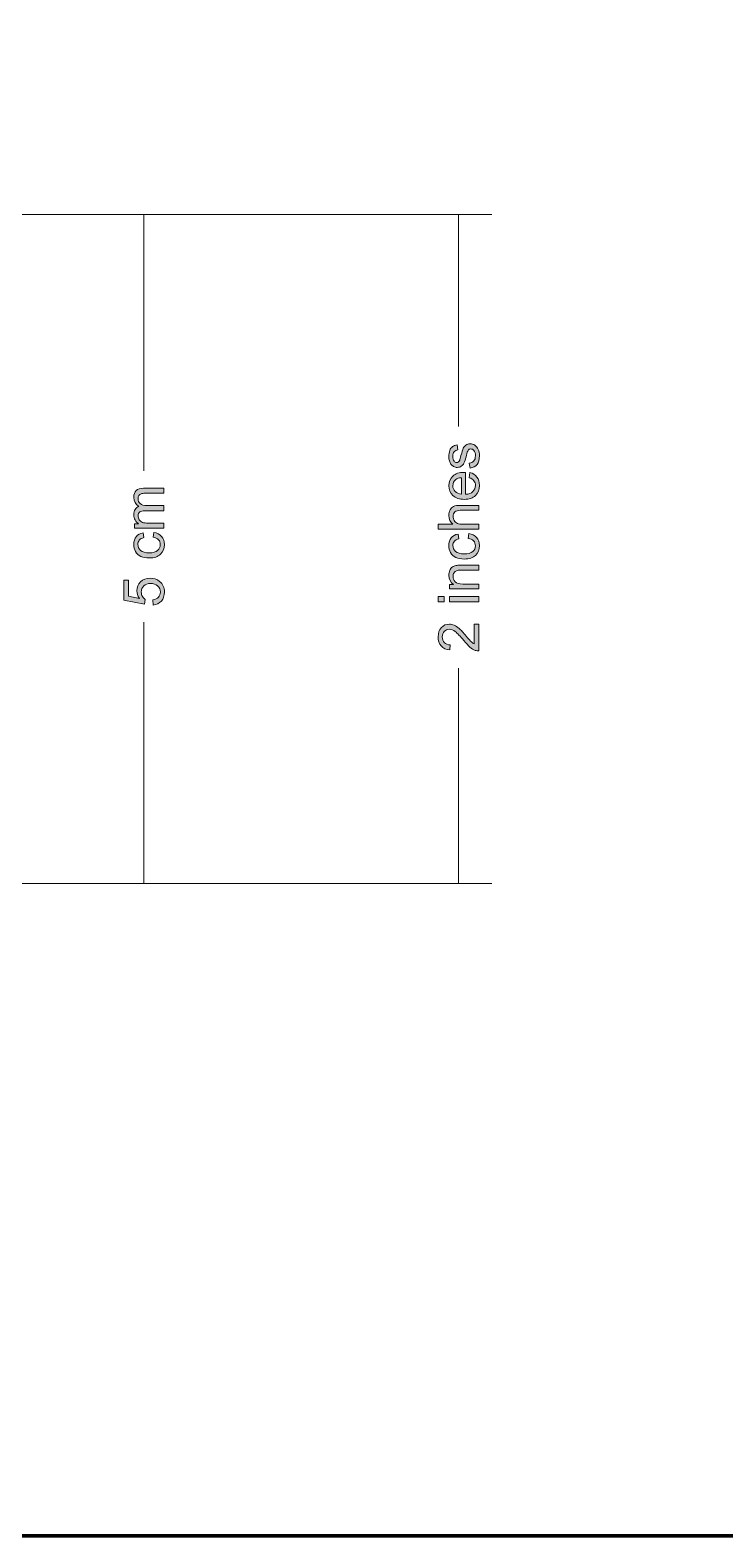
# Model space of a CAD drawing. Header units: millimetres. Extents: x 0 to 420, y -400 to 0.
# Drawn here: x 97.2 to 149.2, y -400.1 to -287.5 of the extents above; entities that cross this region are included whole.
import ezdxf

# ---------------------------------------------------------------- set-up
doc = ezdxf.new("R2010")
doc.units = ezdxf.units.MM
doc.header["$MEASUREMENT"] = 0
doc.layers.add('Layer 1', color=7, linetype='Continuous')

msp = doc.modelspace()

# ---------------------------------------------------------------- hatches: boundary and pattern name
at = {"layer": 'Layer 1', "true_color": 0x3374a9}
h = msp.add_hatch(color=155, dxfattribs=at)
edge = h.paths.add_edge_path()
edge.add_spline(control_points=[(130.44, -331.91), (130.44, -331.91), (130.79, -331.91), (130.79, -331.91), (130.79, -331.91), (130.79, -333.91), (130.79, -333.91), (130.7, -333.92), (130.62, -333.9), (130.53, -333.87), (130.4, -333.82), (130.26, -333.73), (130.13, -333.62), (130, -333.51), (129.85, -333.35), (129.67, -333.13), (129.4, -332.81), (129.19, -332.58), (129.03, -332.47), (128.87, -332.35), (128.73, -332.29), (128.58, -332.29), (128.44, -332.29), (128.31, -332.34), (128.21, -332.45), (128.11, -332.56), (128.06, -332.69), (128.06, -332.86), (128.06, -333.04), (128.11, -333.19), (128.22, -333.3), (128.33, -333.4), (128.47, -333.46), (128.66, -333.46), (128.66, -333.46), (128.63, -333.84), (128.63, -333.84), (128.34, -333.81), (128.12, -333.72), (127.97, -333.54), (127.82, -333.37), (127.75, -333.14), (127.75, -332.86), (127.75, -332.56), (127.83, -332.33), (127.99, -332.16), (128.15, -331.99), (128.35, -331.91), (128.59, -331.91), (128.71, -331.91), (128.83, -331.93), (128.95, -331.98), (129.07, -332.03), (129.19, -332.12), (129.32, -332.23), (129.45, -332.35), (129.63, -332.54), (129.85, -332.81), (130.04, -333.03), (130.17, -333.17), (130.24, -333.24), (130.3, -333.3), (130.37, -333.35), (130.44, -333.39), (130.44, -333.39), (130.44, -331.91), (130.44, -331.91), (130.44, -331.91), (130.44, -331.91), (130.44, -331.91)], knot_values=[0, 0, 0, 0, 1, 1, 1, 2, 2, 2, 3, 3, 3, 4, 4, 4, 5, 5, 5, 6, 6, 6, 7, 7, 7, 8, 8, 8, 9, 9, 9, 10, 10, 10, 11, 11, 11, 12, 12, 12, 13, 13, 13, 14, 14, 14, 15, 15, 15, 16, 16, 16, 17, 17, 17, 18, 18, 18, 19, 19, 19, 20, 20, 20, 21, 21, 21, 22, 22, 22, 23, 23, 23, 23], degree=3, periodic=1)
h.paths.add_polyline_path([(128.19, -330.23), (127.76, -330.23), (127.76, -329.85), (128.19, -329.85)])
h.paths.add_polyline_path([(130.79, -330.23), (128.6, -330.23), (128.6, -329.85), (130.79, -329.85)])
edge = h.paths.add_edge_path()
edge.add_spline(control_points=[(130.79, -329.28), (130.79, -329.28), (128.6, -329.28), (128.6, -329.28), (128.6, -329.28), (128.6, -328.95), (128.6, -328.95), (128.6, -328.95), (128.91, -328.95), (128.91, -328.95), (128.67, -328.79), (128.55, -328.56), (128.55, -328.25), (128.55, -328.12), (128.57, -328), (128.62, -327.89), (128.67, -327.78), (128.73, -327.69), (128.81, -327.64), (128.89, -327.58), (128.98, -327.54), (129.08, -327.52), (129.15, -327.51), (129.27, -327.5), (129.44, -327.5), (129.44, -327.5), (130.79, -327.5), (130.79, -327.5), (130.79, -327.5), (130.79, -327.87), (130.79, -327.87), (130.79, -327.87), (129.46, -327.87), (129.46, -327.87), (129.31, -327.87), (129.19, -327.89), (129.12, -327.92), (129.04, -327.95), (128.98, -328), (128.94, -328.07), (128.89, -328.15), (128.87, -328.23), (128.87, -328.33), (128.87, -328.49), (128.92, -328.62), (129.02, -328.74), (129.12, -328.85), (129.31, -328.91), (129.6, -328.91), (129.6, -328.91), (130.79, -328.91), (130.79, -328.91), (130.79, -328.91), (130.79, -329.28), (130.79, -329.28), (130.79, -329.28), (130.79, -329.28), (130.79, -329.28)], knot_values=[0, 0, 0, 0, 1, 1, 1, 2, 2, 2, 3, 3, 3, 4, 4, 4, 5, 5, 5, 6, 6, 6, 7, 7, 7, 8, 8, 8, 9, 9, 9, 10, 10, 10, 11, 11, 11, 12, 12, 12, 13, 13, 13, 14, 14, 14, 15, 15, 15, 16, 16, 16, 17, 17, 17, 18, 18, 18, 19, 19, 19, 19], degree=3, periodic=1)
edge = h.paths.add_edge_path()
edge.add_spline(control_points=[(129.99, -325.5), (129.99, -325.5), (130.04, -325.13), (130.04, -325.13), (130.29, -325.17), (130.49, -325.27), (130.63, -325.44), (130.77, -325.6), (130.84, -325.8), (130.84, -326.04), (130.84, -326.34), (130.74, -326.58), (130.55, -326.77), (130.35, -326.95), (130.07, -327.04), (129.7, -327.04), (129.47, -327.04), (129.26, -327), (129.08, -326.92), (128.9, -326.84), (128.77, -326.72), (128.68, -326.56), (128.59, -326.4), (128.55, -326.23), (128.55, -326.04), (128.55, -325.8), (128.61, -325.61), (128.73, -325.46), (128.85, -325.3), (129.02, -325.21), (129.24, -325.17), (129.24, -325.17), (129.3, -325.52), (129.3, -325.52), (129.15, -325.56), (129.04, -325.62), (128.97, -325.71), (128.89, -325.8), (128.85, -325.9), (128.85, -326.03), (128.85, -326.21), (128.92, -326.37), (129.06, -326.48), (129.19, -326.6), (129.4, -326.66), (129.69, -326.66), (129.99, -326.66), (130.2, -326.6), (130.34, -326.49), (130.47, -326.38), (130.54, -326.23), (130.54, -326.05), (130.54, -325.9), (130.49, -325.78), (130.4, -325.68), (130.31, -325.58), (130.17, -325.52), (129.99, -325.5), (129.99, -325.5), (129.99, -325.5), (129.99, -325.5)], knot_values=[0, 0, 0, 0, 1, 1, 1, 2, 2, 2, 3, 3, 3, 4, 4, 4, 5, 5, 5, 6, 6, 6, 7, 7, 7, 8, 8, 8, 9, 9, 9, 10, 10, 10, 11, 11, 11, 12, 12, 12, 13, 13, 13, 14, 14, 14, 15, 15, 15, 16, 16, 16, 17, 17, 17, 18, 18, 18, 19, 19, 19, 20, 20, 20, 20], degree=3, periodic=1)
edge = h.paths.add_edge_path()
edge.add_spline(control_points=[(130.79, -324.81), (130.79, -324.81), (127.76, -324.81), (127.76, -324.81), (127.76, -324.81), (127.76, -324.44), (127.76, -324.44), (127.76, -324.44), (128.85, -324.44), (128.85, -324.44), (128.65, -324.27), (128.55, -324.05), (128.55, -323.79), (128.55, -323.62), (128.58, -323.48), (128.65, -323.36), (128.71, -323.25), (128.8, -323.16), (128.91, -323.11), (129.02, -323.06), (129.19, -323.03), (129.4, -323.03), (129.4, -323.03), (130.79, -323.03), (130.79, -323.03), (130.79, -323.03), (130.79, -323.4), (130.79, -323.4), (130.79, -323.4), (129.4, -323.4), (129.4, -323.4), (129.22, -323.4), (129.08, -323.44), (129, -323.52), (128.91, -323.6), (128.87, -323.72), (128.87, -323.86), (128.87, -323.97), (128.9, -324.08), (128.96, -324.17), (129.01, -324.27), (129.09, -324.34), (129.19, -324.38), (129.29, -324.42), (129.42, -324.44), (129.59, -324.44), (129.59, -324.44), (130.79, -324.44), (130.79, -324.44), (130.79, -324.44), (130.79, -324.81), (130.79, -324.81), (130.79, -324.81), (130.79, -324.81), (130.79, -324.81)], knot_values=[0, 0, 0, 0, 1, 1, 1, 2, 2, 2, 3, 3, 3, 4, 4, 4, 5, 5, 5, 6, 6, 6, 7, 7, 7, 8, 8, 8, 9, 9, 9, 10, 10, 10, 11, 11, 11, 12, 12, 12, 13, 13, 13, 14, 14, 14, 15, 15, 15, 16, 16, 16, 17, 17, 17, 18, 18, 18, 18], degree=3, periodic=1)
edge = h.paths.add_edge_path()
edge.add_spline(control_points=[(130.08, -320.96), (130.08, -320.96), (130.13, -320.58), (130.13, -320.58), (130.36, -320.64), (130.53, -320.75), (130.65, -320.91), (130.78, -321.07), (130.84, -321.28), (130.84, -321.54), (130.84, -321.86), (130.74, -322.11), (130.54, -322.3), (130.35, -322.49), (130.07, -322.58), (129.71, -322.58), (129.35, -322.58), (129.06, -322.49), (128.86, -322.3), (128.65, -322.11), (128.55, -321.86), (128.55, -321.56), (128.55, -321.27), (128.65, -321.03), (128.85, -320.84), (129.05, -320.66), (129.33, -320.56), (129.69, -320.56), (129.71, -320.56), (129.75, -320.56), (129.79, -320.56), (129.79, -320.56), (129.79, -322.2), (129.79, -322.2), (130.03, -322.19), (130.22, -322.12), (130.34, -322), (130.47, -321.87), (130.54, -321.72), (130.54, -321.54), (130.54, -321.4), (130.5, -321.29), (130.43, -321.19), (130.36, -321.09), (130.24, -321.02), (130.08, -320.96), (130.08, -320.96), (130.08, -320.96), (130.08, -320.96)], knot_values=[0, 0, 0, 0, 1, 1, 1, 2, 2, 2, 3, 3, 3, 4, 4, 4, 5, 5, 5, 6, 6, 6, 7, 7, 7, 8, 8, 8, 9, 9, 9, 10, 10, 10, 11, 11, 11, 12, 12, 12, 13, 13, 13, 14, 14, 14, 15, 15, 15, 16, 16, 16, 16], degree=3, periodic=1)
edge = h.paths.add_edge_path()
edge.add_spline(control_points=[(129.49, -322.18), (129.49, -322.18), (129.49, -320.96), (129.49, -320.96), (129.3, -320.97), (129.16, -321.02), (129.07, -321.1), (128.93, -321.21), (128.85, -321.37), (128.85, -321.56), (128.85, -321.73), (128.91, -321.87), (129.03, -321.99), (129.14, -322.1), (129.29, -322.17), (129.49, -322.18), (129.49, -322.18), (129.49, -322.18), (129.49, -322.18)], knot_values=[0, 0, 0, 0, 1, 1, 1, 2, 2, 2, 3, 3, 3, 4, 4, 4, 5, 5, 5, 6, 6, 6, 6], degree=3, periodic=1)
edge = h.paths.add_edge_path()
edge.add_spline(control_points=[(130.14, -320.25), (130.14, -320.25), (130.08, -319.88), (130.08, -319.88), (130.23, -319.86), (130.34, -319.81), (130.42, -319.71), (130.5, -319.62), (130.54, -319.48), (130.54, -319.32), (130.54, -319.14), (130.5, -319.02), (130.43, -318.93), (130.36, -318.85), (130.28, -318.81), (130.19, -318.81), (130.1, -318.81), (130.04, -318.85), (129.99, -318.92), (129.95, -318.97), (129.91, -319.1), (129.86, -319.3), (129.79, -319.57), (129.73, -319.76), (129.68, -319.87), (129.63, -319.97), (129.56, -320.05), (129.48, -320.11), (129.39, -320.16), (129.29, -320.19), (129.18, -320.19), (129.08, -320.19), (128.99, -320.17), (128.91, -320.12), (128.83, -320.08), (128.76, -320.02), (128.7, -319.94), (128.66, -319.88), (128.62, -319.8), (128.59, -319.7), (128.56, -319.6), (128.55, -319.5), (128.55, -319.38), (128.55, -319.21), (128.57, -319.06), (128.62, -318.93), (128.67, -318.8), (128.74, -318.7), (128.83, -318.64), (128.91, -318.58), (129.03, -318.54), (129.17, -318.51), (129.17, -318.51), (129.22, -318.88), (129.22, -318.88), (129.1, -318.89), (129.02, -318.94), (128.95, -319.02), (128.89, -319.1), (128.85, -319.21), (128.85, -319.36), (128.85, -319.53), (128.88, -319.65), (128.94, -319.72), (129, -319.79), (129.06, -319.83), (129.14, -319.83), (129.19, -319.83), (129.23, -319.81), (129.27, -319.78), (129.31, -319.75), (129.34, -319.71), (129.37, -319.64), (129.38, -319.6), (129.41, -319.5), (129.46, -319.31), (129.53, -319.05), (129.59, -318.87), (129.63, -318.76), (129.68, -318.66), (129.74, -318.58), (129.83, -318.52), (129.91, -318.46), (130.02, -318.43), (130.15, -318.43), (130.27, -318.43), (130.39, -318.46), (130.5, -318.54), (130.61, -318.61), (130.69, -318.71), (130.75, -318.85), (130.81, -318.99), (130.84, -319.14), (130.84, -319.31), (130.84, -319.6), (130.78, -319.82), (130.66, -319.97), (130.54, -320.12), (130.37, -320.21), (130.14, -320.25)], knot_values=[0, 0, 0, 0, 1, 1, 1, 2, 2, 2, 3, 3, 3, 4, 4, 4, 5, 5, 5, 6, 6, 6, 7, 7, 7, 8, 8, 8, 9, 9, 9, 10, 10, 10, 11, 11, 11, 12, 12, 12, 13, 13, 13, 14, 14, 14, 15, 15, 15, 16, 16, 16, 17, 17, 17, 18, 18, 18, 19, 19, 19, 20, 20, 20, 21, 21, 21, 22, 22, 22, 23, 23, 23, 24, 24, 24, 25, 25, 25, 26, 26, 26, 27, 27, 27, 28, 28, 28, 29, 29, 29, 30, 30, 30, 31, 31, 31, 32, 32, 32, 33, 33, 33, 33], degree=3, periodic=1)
h = msp.add_hatch(color=155, dxfattribs=at)
edge = h.paths.add_edge_path()
edge.add_spline(control_points=[(106.42, -330.48), (106.42, -330.48), (106.39, -330.09), (106.39, -330.09), (106.58, -330.06), (106.73, -329.99), (106.82, -329.89), (106.92, -329.79), (106.97, -329.66), (106.97, -329.51), (106.97, -329.33), (106.9, -329.17), (106.76, -329.05), (106.63, -328.93), (106.45, -328.87), (106.23, -328.87), (106.01, -328.87), (105.85, -328.93), (105.72, -329.04), (105.6, -329.16), (105.54, -329.32), (105.54, -329.51), (105.54, -329.63), (105.57, -329.74), (105.62, -329.84), (105.68, -329.93), (105.75, -330.01), (105.84, -330.06), (105.84, -330.06), (105.79, -330.41), (105.79, -330.41), (105.79, -330.41), (104.23, -330.12), (104.23, -330.12), (104.23, -330.12), (104.23, -328.62), (104.23, -328.62), (104.23, -328.62), (104.58, -328.62), (104.58, -328.62), (104.58, -328.62), (104.58, -329.82), (104.58, -329.82), (104.58, -329.82), (105.4, -329.98), (105.4, -329.98), (105.27, -329.8), (105.21, -329.61), (105.21, -329.41), (105.21, -329.15), (105.3, -328.93), (105.48, -328.75), (105.67, -328.56), (105.9, -328.47), (106.19, -328.47), (106.47, -328.47), (106.7, -328.55), (106.9, -328.71), (107.15, -328.91), (107.27, -329.17), (107.27, -329.51), (107.27, -329.78), (107.19, -330.01), (107.04, -330.18), (106.88, -330.36), (106.68, -330.45), (106.42, -330.48), (106.42, -330.48), (106.42, -330.48), (106.42, -330.48)], knot_values=[0, 0, 0, 0, 1, 1, 1, 2, 2, 2, 3, 3, 3, 4, 4, 4, 5, 5, 5, 6, 6, 6, 7, 7, 7, 8, 8, 8, 9, 9, 9, 10, 10, 10, 11, 11, 11, 12, 12, 12, 13, 13, 13, 14, 14, 14, 15, 15, 15, 16, 16, 16, 17, 17, 17, 18, 18, 18, 19, 19, 19, 20, 20, 20, 21, 21, 21, 22, 22, 22, 23, 23, 23, 23], degree=3, periodic=1)
edge = h.paths.add_edge_path()
edge.add_spline(control_points=[(106.42, -325.41), (106.42, -325.41), (106.47, -325.05), (106.47, -325.05), (106.72, -325.09), (106.91, -325.19), (107.05, -325.35), (107.2, -325.52), (107.27, -325.72), (107.27, -325.96), (107.27, -326.26), (107.17, -326.5), (106.97, -326.68), (106.78, -326.87), (106.5, -326.96), (106.13, -326.96), (105.89, -326.96), (105.69, -326.92), (105.51, -326.84), (105.33, -326.76), (105.2, -326.64), (105.11, -326.48), (105.02, -326.32), (104.98, -326.15), (104.98, -325.96), (104.98, -325.72), (105.04, -325.52), (105.16, -325.37), (105.28, -325.22), (105.45, -325.12), (105.67, -325.08), (105.67, -325.08), (105.73, -325.44), (105.73, -325.44), (105.58, -325.48), (105.47, -325.54), (105.39, -325.63), (105.32, -325.71), (105.28, -325.82), (105.28, -325.94), (105.28, -326.13), (105.35, -326.28), (105.48, -326.4), (105.62, -326.52), (105.83, -326.58), (106.12, -326.58), (106.41, -326.58), (106.63, -326.52), (106.76, -326.41), (106.9, -326.29), (106.96, -326.15), (106.96, -325.96), (106.96, -325.82), (106.92, -325.7), (106.83, -325.6), (106.74, -325.5), (106.6, -325.44), (106.42, -325.41), (106.42, -325.41), (106.42, -325.41), (106.42, -325.41)], knot_values=[0, 0, 0, 0, 1, 1, 1, 2, 2, 2, 3, 3, 3, 4, 4, 4, 5, 5, 5, 6, 6, 6, 7, 7, 7, 8, 8, 8, 9, 9, 9, 10, 10, 10, 11, 11, 11, 12, 12, 12, 13, 13, 13, 14, 14, 14, 15, 15, 15, 16, 16, 16, 17, 17, 17, 18, 18, 18, 19, 19, 19, 20, 20, 20, 20], degree=3, periodic=1)
edge = h.paths.add_edge_path()
edge.add_spline(control_points=[(107.22, -324.73), (107.22, -324.73), (105.02, -324.73), (105.02, -324.73), (105.02, -324.73), (105.02, -324.4), (105.02, -324.4), (105.02, -324.4), (105.33, -324.4), (105.33, -324.4), (105.23, -324.33), (105.14, -324.24), (105.07, -324.12), (105.01, -324.01), (104.98, -323.88), (104.98, -323.73), (104.98, -323.57), (105.01, -323.44), (105.08, -323.33), (105.15, -323.23), (105.24, -323.16), (105.36, -323.11), (105.1, -322.94), (104.98, -322.71), (104.98, -322.43), (104.98, -322.21), (105.04, -322.04), (105.16, -321.93), (105.28, -321.81), (105.46, -321.75), (105.71, -321.75), (105.71, -321.75), (107.22, -321.75), (107.22, -321.75), (107.22, -321.75), (107.22, -322.12), (107.22, -322.12), (107.22, -322.12), (105.84, -322.12), (105.84, -322.12), (105.69, -322.12), (105.58, -322.14), (105.52, -322.16), (105.45, -322.18), (105.4, -322.23), (105.36, -322.29), (105.32, -322.36), (105.3, -322.43), (105.3, -322.52), (105.3, -322.67), (105.35, -322.8), (105.45, -322.9), (105.56, -323), (105.72, -323.05), (105.95, -323.05), (105.95, -323.05), (107.22, -323.05), (107.22, -323.05), (107.22, -323.05), (107.22, -323.43), (107.22, -323.43), (107.22, -323.43), (105.79, -323.43), (105.79, -323.43), (105.63, -323.43), (105.51, -323.46), (105.42, -323.52), (105.34, -323.58), (105.3, -323.68), (105.3, -323.82), (105.3, -323.92), (105.33, -324.02), (105.38, -324.11), (105.44, -324.19), (105.52, -324.26), (105.62, -324.3), (105.73, -324.34), (105.88, -324.36), (106.08, -324.36), (106.08, -324.36), (107.22, -324.36), (107.22, -324.36), (107.22, -324.36), (107.22, -324.73), (107.22, -324.73)], knot_values=[0, 0, 0, 0, 1, 1, 1, 2, 2, 2, 3, 3, 3, 4, 4, 4, 5, 5, 5, 6, 6, 6, 7, 7, 7, 8, 8, 8, 9, 9, 9, 10, 10, 10, 11, 11, 11, 12, 12, 12, 13, 13, 13, 14, 14, 14, 15, 15, 15, 16, 16, 16, 17, 17, 17, 18, 18, 18, 19, 19, 19, 20, 20, 20, 21, 21, 21, 22, 22, 22, 23, 23, 23, 24, 24, 24, 25, 25, 25, 26, 26, 26, 27, 27, 27, 28, 28, 28, 28], degree=3, periodic=1)

# ---------------------------------------------------------------- linework, layer by layer
at = {"color": 1, "lineweight": 211, "true_color": 0xff0000}
msp.add_open_spline([(25.21, -0.07), (25.21, -0.07), (394.68, -0.07), (394.68, -0.07), (408.57, -0.07), (419.94, -11.44), (419.94, -25.33), (419.94, -25.33), (419.94, -374.8), (419.94, -374.8), (419.94, -388.7), (408.57, -400.07), (394.68, -400.07), (394.68, -400.07), (25.21, -400.07), (25.21, -400.07), (11.31, -400.07), (-0.06, -388.7), (-0.06, -374.8), (-0.06, -374.8), (-0.06, -25.33), (-0.06, -25.33), (-0.06, -11.44), (11.31, -0.07), (25.21, -0.07)], degree=3, knots=[0, 0, 0, 0, 1, 1, 1, 2, 2, 2, 3, 3, 3, 4, 4, 4, 5, 5, 5, 6, 6, 6, 7, 7, 7, 8, 8, 8, 8], dxfattribs=at)
at = {"layer": 'Layer 1', "color": 155, "lineweight": 9, "true_color": 0x3374a9}
for points in [[(45.72, -301.29), (108.22, -301.29)], [(69.27, -301.29), (131.77, -301.29)], [(105.72, -320.46), (105.72, -301.29)], [(129.27, -317.14), (129.27, -301.29)], [(105.72, -351.29), (105.72, -331.77)], [(129.27, -351.29), (129.27, -335.2)], [(45.72, -351.29), (108.22, -351.29)], [(69.27, -351.29), (131.77, -351.29)]]:
    msp.add_lwpolyline(points, dxfattribs=at)
at = {"layer": 'Layer 1', "lineweight": 0}
for points in [[(128.19, -330.23), (127.76, -330.23), (127.76, -329.85), (128.19, -329.85), (128.19, -330.23), (128.19, -330.23)], [(130.79, -330.23), (128.6, -330.23), (128.6, -329.85), (130.79, -329.85), (130.79, -330.23), (130.79, -330.23)]]:
    msp.add_lwpolyline(points, dxfattribs=at)
for points, knots in [([(130.14, -320.25), (130.14, -320.25), (130.08, -319.88), (130.08, -319.88), (130.23, -319.86), (130.34, -319.81), (130.42, -319.71), (130.5, -319.62), (130.54, -319.48), (130.54, -319.32), (130.54, -319.14), (130.5, -319.02), (130.43, -318.93), (130.36, -318.85), (130.28, -318.81), (130.19, -318.81), (130.1, -318.81), (130.04, -318.85), (129.99, -318.92), (129.95, -318.97), (129.91, -319.1), (129.86, -319.3), (129.79, -319.57), (129.73, -319.76), (129.68, -319.87), (129.63, -319.97), (129.56, -320.05), (129.48, -320.11), (129.39, -320.16), (129.29, -320.19), (129.18, -320.19), (129.08, -320.19), (128.99, -320.17), (128.91, -320.12), (128.83, -320.08), (128.76, -320.02), (128.7, -319.94), (128.66, -319.88), (128.62, -319.8), (128.59, -319.7), (128.56, -319.6), (128.55, -319.5), (128.55, -319.38), (128.55, -319.21), (128.57, -319.06), (128.62, -318.93), (128.67, -318.8), (128.74, -318.7), (128.83, -318.64), (128.91, -318.58), (129.03, -318.54), (129.17, -318.51), (129.17, -318.51), (129.22, -318.88), (129.22, -318.88), (129.1, -318.89), (129.02, -318.94), (128.95, -319.02), (128.89, -319.1), (128.85, -319.21), (128.85, -319.36), (128.85, -319.53), (128.88, -319.65), (128.94, -319.72), (129, -319.79), (129.06, -319.83), (129.14, -319.83), (129.19, -319.83), (129.23, -319.81), (129.27, -319.78), (129.31, -319.75), (129.34, -319.71), (129.37, -319.64), (129.38, -319.6), (129.41, -319.5), (129.46, -319.31), (129.53, -319.05), (129.59, -318.87), (129.63, -318.76), (129.68, -318.66), (129.74, -318.58), (129.83, -318.52), (129.91, -318.46), (130.02, -318.43), (130.15, -318.43), (130.27, -318.43), (130.39, -318.46), (130.5, -318.54), (130.61, -318.61), (130.69, -318.71), (130.75, -318.85), (130.81, -318.99), (130.84, -319.14), (130.84, -319.31), (130.84, -319.6), (130.78, -319.82), (130.66, -319.97), (130.54, -320.12), (130.37, -320.21), (130.14, -320.25)], [0, 0, 0, 0, 1, 1, 1, 2, 2, 2, 3, 3, 3, 4, 4, 4, 5, 5, 5, 6, 6, 6, 7, 7, 7, 8, 8, 8, 9, 9, 9, 10, 10, 10, 11, 11, 11, 12, 12, 12, 13, 13, 13, 14, 14, 14, 15, 15, 15, 16, 16, 16, 17, 17, 17, 18, 18, 18, 19, 19, 19, 20, 20, 20, 21, 21, 21, 22, 22, 22, 23, 23, 23, 24, 24, 24, 25, 25, 25, 26, 26, 26, 27, 27, 27, 28, 28, 28, 29, 29, 29, 30, 30, 30, 31, 31, 31, 32, 32, 32, 33, 33, 33, 33]), ([(130.08, -320.96), (130.08, -320.96), (130.13, -320.58), (130.13, -320.58), (130.36, -320.64), (130.53, -320.75), (130.65, -320.91), (130.78, -321.07), (130.84, -321.28), (130.84, -321.54), (130.84, -321.86), (130.74, -322.11), (130.54, -322.3), (130.35, -322.49), (130.07, -322.58), (129.71, -322.58), (129.35, -322.58), (129.06, -322.49), (128.86, -322.3), (128.65, -322.11), (128.55, -321.86), (128.55, -321.56), (128.55, -321.27), (128.65, -321.03), (128.85, -320.84), (129.05, -320.66), (129.33, -320.56), (129.69, -320.56), (129.71, -320.56), (129.75, -320.56), (129.79, -320.56), (129.79, -320.56), (129.79, -322.2), (129.79, -322.2), (130.03, -322.19), (130.22, -322.12), (130.34, -322), (130.47, -321.87), (130.54, -321.72), (130.54, -321.54), (130.54, -321.4), (130.5, -321.29), (130.43, -321.19), (130.36, -321.09), (130.24, -321.02), (130.08, -320.96), (130.08, -320.96), (130.08, -320.96), (130.08, -320.96)], [0, 0, 0, 0, 1, 1, 1, 2, 2, 2, 3, 3, 3, 4, 4, 4, 5, 5, 5, 6, 6, 6, 7, 7, 7, 8, 8, 8, 9, 9, 9, 10, 10, 10, 11, 11, 11, 12, 12, 12, 13, 13, 13, 14, 14, 14, 15, 15, 15, 16, 16, 16, 16]), ([(107.22, -324.73), (107.22, -324.73), (105.02, -324.73), (105.02, -324.73), (105.02, -324.73), (105.02, -324.4), (105.02, -324.4), (105.02, -324.4), (105.33, -324.4), (105.33, -324.4), (105.23, -324.33), (105.14, -324.24), (105.07, -324.12), (105.01, -324.01), (104.98, -323.88), (104.98, -323.73), (104.98, -323.57), (105.01, -323.44), (105.08, -323.33), (105.15, -323.23), (105.24, -323.16), (105.36, -323.11), (105.1, -322.94), (104.98, -322.71), (104.98, -322.43), (104.98, -322.21), (105.04, -322.04), (105.16, -321.93), (105.28, -321.81), (105.46, -321.75), (105.71, -321.75), (105.71, -321.75), (107.22, -321.75), (107.22, -321.75), (107.22, -321.75), (107.22, -322.12), (107.22, -322.12), (107.22, -322.12), (105.84, -322.12), (105.84, -322.12), (105.69, -322.12), (105.58, -322.14), (105.52, -322.16), (105.45, -322.18), (105.4, -322.23), (105.36, -322.29), (105.32, -322.36), (105.3, -322.43), (105.3, -322.52), (105.3, -322.67), (105.35, -322.8), (105.45, -322.9), (105.56, -323), (105.72, -323.05), (105.95, -323.05), (105.95, -323.05), (107.22, -323.05), (107.22, -323.05), (107.22, -323.05), (107.22, -323.43), (107.22, -323.43), (107.22, -323.43), (105.79, -323.43), (105.79, -323.43), (105.63, -323.43), (105.51, -323.46), (105.42, -323.52), (105.34, -323.58), (105.3, -323.68), (105.3, -323.82), (105.3, -323.92), (105.33, -324.02), (105.38, -324.11), (105.44, -324.19), (105.52, -324.26), (105.62, -324.3), (105.73, -324.34), (105.88, -324.36), (106.08, -324.36), (106.08, -324.36), (107.22, -324.36), (107.22, -324.36), (107.22, -324.36), (107.22, -324.73), (107.22, -324.73)], [0, 0, 0, 0, 1, 1, 1, 2, 2, 2, 3, 3, 3, 4, 4, 4, 5, 5, 5, 6, 6, 6, 7, 7, 7, 8, 8, 8, 9, 9, 9, 10, 10, 10, 11, 11, 11, 12, 12, 12, 13, 13, 13, 14, 14, 14, 15, 15, 15, 16, 16, 16, 17, 17, 17, 18, 18, 18, 19, 19, 19, 20, 20, 20, 21, 21, 21, 22, 22, 22, 23, 23, 23, 24, 24, 24, 25, 25, 25, 26, 26, 26, 27, 27, 27, 28, 28, 28, 28]), ([(129.49, -322.18), (129.49, -322.18), (129.49, -320.96), (129.49, -320.96), (129.3, -320.97), (129.16, -321.02), (129.07, -321.1), (128.93, -321.21), (128.85, -321.37), (128.85, -321.56), (128.85, -321.73), (128.91, -321.87), (129.03, -321.99), (129.14, -322.1), (129.29, -322.17), (129.49, -322.18), (129.49, -322.18), (129.49, -322.18), (129.49, -322.18)], [0, 0, 0, 0, 1, 1, 1, 2, 2, 2, 3, 3, 3, 4, 4, 4, 5, 5, 5, 6, 6, 6, 6]), ([(130.79, -324.81), (130.79, -324.81), (127.76, -324.81), (127.76, -324.81), (127.76, -324.81), (127.76, -324.44), (127.76, -324.44), (127.76, -324.44), (128.85, -324.44), (128.85, -324.44), (128.65, -324.27), (128.55, -324.05), (128.55, -323.79), (128.55, -323.62), (128.58, -323.48), (128.65, -323.36), (128.71, -323.25), (128.8, -323.16), (128.91, -323.11), (129.02, -323.06), (129.19, -323.03), (129.4, -323.03), (129.4, -323.03), (130.79, -323.03), (130.79, -323.03), (130.79, -323.03), (130.79, -323.4), (130.79, -323.4), (130.79, -323.4), (129.4, -323.4), (129.4, -323.4), (129.22, -323.4), (129.08, -323.44), (129, -323.52), (128.91, -323.6), (128.87, -323.72), (128.87, -323.86), (128.87, -323.97), (128.9, -324.08), (128.96, -324.17), (129.01, -324.27), (129.09, -324.34), (129.19, -324.38), (129.29, -324.42), (129.42, -324.44), (129.59, -324.44), (129.59, -324.44), (130.79, -324.44), (130.79, -324.44), (130.79, -324.44), (130.79, -324.81), (130.79, -324.81), (130.79, -324.81), (130.79, -324.81), (130.79, -324.81)], [0, 0, 0, 0, 1, 1, 1, 2, 2, 2, 3, 3, 3, 4, 4, 4, 5, 5, 5, 6, 6, 6, 7, 7, 7, 8, 8, 8, 9, 9, 9, 10, 10, 10, 11, 11, 11, 12, 12, 12, 13, 13, 13, 14, 14, 14, 15, 15, 15, 16, 16, 16, 17, 17, 17, 18, 18, 18, 18]), ([(106.42, -325.41), (106.42, -325.41), (106.47, -325.05), (106.47, -325.05), (106.72, -325.09), (106.91, -325.19), (107.05, -325.35), (107.2, -325.52), (107.27, -325.72), (107.27, -325.96), (107.27, -326.26), (107.17, -326.5), (106.97, -326.68), (106.78, -326.87), (106.5, -326.96), (106.13, -326.96), (105.89, -326.96), (105.69, -326.92), (105.51, -326.84), (105.33, -326.76), (105.2, -326.64), (105.11, -326.48), (105.02, -326.32), (104.98, -326.15), (104.98, -325.96), (104.98, -325.72), (105.04, -325.52), (105.16, -325.37), (105.28, -325.22), (105.45, -325.12), (105.67, -325.08), (105.67, -325.08), (105.73, -325.44), (105.73, -325.44), (105.58, -325.48), (105.47, -325.54), (105.39, -325.63), (105.32, -325.71), (105.28, -325.82), (105.28, -325.94), (105.28, -326.13), (105.35, -326.28), (105.48, -326.4), (105.62, -326.52), (105.83, -326.58), (106.12, -326.58), (106.41, -326.58), (106.63, -326.52), (106.76, -326.41), (106.9, -326.29), (106.96, -326.15), (106.96, -325.96), (106.96, -325.82), (106.92, -325.7), (106.83, -325.6), (106.74, -325.5), (106.6, -325.44), (106.42, -325.41), (106.42, -325.41), (106.42, -325.41), (106.42, -325.41)], [0, 0, 0, 0, 1, 1, 1, 2, 2, 2, 3, 3, 3, 4, 4, 4, 5, 5, 5, 6, 6, 6, 7, 7, 7, 8, 8, 8, 9, 9, 9, 10, 10, 10, 11, 11, 11, 12, 12, 12, 13, 13, 13, 14, 14, 14, 15, 15, 15, 16, 16, 16, 17, 17, 17, 18, 18, 18, 19, 19, 19, 20, 20, 20, 20]), ([(129.99, -325.5), (129.99, -325.5), (130.04, -325.13), (130.04, -325.13), (130.29, -325.17), (130.49, -325.27), (130.63, -325.44), (130.77, -325.6), (130.84, -325.8), (130.84, -326.04), (130.84, -326.34), (130.74, -326.58), (130.55, -326.77), (130.35, -326.95), (130.07, -327.04), (129.7, -327.04), (129.47, -327.04), (129.26, -327), (129.08, -326.92), (128.9, -326.84), (128.77, -326.72), (128.68, -326.56), (128.59, -326.4), (128.55, -326.23), (128.55, -326.04), (128.55, -325.8), (128.61, -325.61), (128.73, -325.46), (128.85, -325.3), (129.02, -325.21), (129.24, -325.17), (129.24, -325.17), (129.3, -325.52), (129.3, -325.52), (129.15, -325.56), (129.04, -325.62), (128.97, -325.71), (128.89, -325.8), (128.85, -325.9), (128.85, -326.03), (128.85, -326.21), (128.92, -326.37), (129.06, -326.48), (129.19, -326.6), (129.4, -326.66), (129.69, -326.66), (129.99, -326.66), (130.2, -326.6), (130.34, -326.49), (130.47, -326.38), (130.54, -326.23), (130.54, -326.05), (130.54, -325.9), (130.49, -325.78), (130.4, -325.68), (130.31, -325.58), (130.17, -325.52), (129.99, -325.5), (129.99, -325.5), (129.99, -325.5), (129.99, -325.5)], [0, 0, 0, 0, 1, 1, 1, 2, 2, 2, 3, 3, 3, 4, 4, 4, 5, 5, 5, 6, 6, 6, 7, 7, 7, 8, 8, 8, 9, 9, 9, 10, 10, 10, 11, 11, 11, 12, 12, 12, 13, 13, 13, 14, 14, 14, 15, 15, 15, 16, 16, 16, 17, 17, 17, 18, 18, 18, 19, 19, 19, 20, 20, 20, 20]), ([(130.79, -329.28), (130.79, -329.28), (128.6, -329.28), (128.6, -329.28), (128.6, -329.28), (128.6, -328.95), (128.6, -328.95), (128.6, -328.95), (128.91, -328.95), (128.91, -328.95), (128.67, -328.79), (128.55, -328.56), (128.55, -328.25), (128.55, -328.12), (128.57, -328), (128.62, -327.89), (128.67, -327.78), (128.73, -327.69), (128.81, -327.64), (128.89, -327.58), (128.98, -327.54), (129.08, -327.52), (129.15, -327.51), (129.27, -327.5), (129.44, -327.5), (129.44, -327.5), (130.79, -327.5), (130.79, -327.5), (130.79, -327.5), (130.79, -327.87), (130.79, -327.87), (130.79, -327.87), (129.46, -327.87), (129.46, -327.87), (129.31, -327.87), (129.19, -327.89), (129.12, -327.92), (129.04, -327.95), (128.98, -328), (128.94, -328.07), (128.89, -328.15), (128.87, -328.23), (128.87, -328.33), (128.87, -328.49), (128.92, -328.62), (129.02, -328.74), (129.12, -328.85), (129.31, -328.91), (129.6, -328.91), (129.6, -328.91), (130.79, -328.91), (130.79, -328.91), (130.79, -328.91), (130.79, -329.28), (130.79, -329.28), (130.79, -329.28), (130.79, -329.28), (130.79, -329.28)], [0, 0, 0, 0, 1, 1, 1, 2, 2, 2, 3, 3, 3, 4, 4, 4, 5, 5, 5, 6, 6, 6, 7, 7, 7, 8, 8, 8, 9, 9, 9, 10, 10, 10, 11, 11, 11, 12, 12, 12, 13, 13, 13, 14, 14, 14, 15, 15, 15, 16, 16, 16, 17, 17, 17, 18, 18, 18, 19, 19, 19, 19]), ([(106.42, -330.48), (106.42, -330.48), (106.39, -330.09), (106.39, -330.09), (106.58, -330.06), (106.73, -329.99), (106.82, -329.89), (106.92, -329.79), (106.97, -329.66), (106.97, -329.51), (106.97, -329.33), (106.9, -329.17), (106.76, -329.05), (106.63, -328.93), (106.45, -328.87), (106.23, -328.87), (106.01, -328.87), (105.85, -328.93), (105.72, -329.04), (105.6, -329.16), (105.54, -329.32), (105.54, -329.51), (105.54, -329.63), (105.57, -329.74), (105.62, -329.84), (105.68, -329.93), (105.75, -330.01), (105.84, -330.06), (105.84, -330.06), (105.79, -330.41), (105.79, -330.41), (105.79, -330.41), (104.23, -330.12), (104.23, -330.12), (104.23, -330.12), (104.23, -328.62), (104.23, -328.62), (104.23, -328.62), (104.58, -328.62), (104.58, -328.62), (104.58, -328.62), (104.58, -329.82), (104.58, -329.82), (104.58, -329.82), (105.4, -329.98), (105.4, -329.98), (105.27, -329.8), (105.21, -329.61), (105.21, -329.41), (105.21, -329.15), (105.3, -328.93), (105.48, -328.75), (105.67, -328.56), (105.9, -328.47), (106.19, -328.47), (106.47, -328.47), (106.7, -328.55), (106.9, -328.71), (107.15, -328.91), (107.27, -329.17), (107.27, -329.51), (107.27, -329.78), (107.19, -330.01), (107.04, -330.18), (106.88, -330.36), (106.68, -330.45), (106.42, -330.48), (106.42, -330.48), (106.42, -330.48), (106.42, -330.48)], [0, 0, 0, 0, 1, 1, 1, 2, 2, 2, 3, 3, 3, 4, 4, 4, 5, 5, 5, 6, 6, 6, 7, 7, 7, 8, 8, 8, 9, 9, 9, 10, 10, 10, 11, 11, 11, 12, 12, 12, 13, 13, 13, 14, 14, 14, 15, 15, 15, 16, 16, 16, 17, 17, 17, 18, 18, 18, 19, 19, 19, 20, 20, 20, 21, 21, 21, 22, 22, 22, 23, 23, 23, 23]), ([(130.44, -331.91), (130.44, -331.91), (130.79, -331.91), (130.79, -331.91), (130.79, -331.91), (130.79, -333.91), (130.79, -333.91), (130.7, -333.92), (130.62, -333.9), (130.53, -333.87), (130.4, -333.82), (130.26, -333.73), (130.13, -333.62), (130, -333.51), (129.85, -333.35), (129.67, -333.13), (129.4, -332.81), (129.19, -332.58), (129.03, -332.47), (128.87, -332.35), (128.73, -332.29), (128.58, -332.29), (128.44, -332.29), (128.31, -332.34), (128.21, -332.45), (128.11, -332.56), (128.06, -332.69), (128.06, -332.86), (128.06, -333.04), (128.11, -333.19), (128.22, -333.3), (128.33, -333.4), (128.47, -333.46), (128.66, -333.46), (128.66, -333.46), (128.63, -333.84), (128.63, -333.84), (128.34, -333.81), (128.12, -333.72), (127.97, -333.54), (127.82, -333.37), (127.75, -333.14), (127.75, -332.86), (127.75, -332.56), (127.83, -332.33), (127.99, -332.16), (128.15, -331.99), (128.35, -331.91), (128.59, -331.91), (128.71, -331.91), (128.83, -331.93), (128.95, -331.98), (129.07, -332.03), (129.19, -332.12), (129.32, -332.23), (129.45, -332.35), (129.63, -332.54), (129.85, -332.81), (130.04, -333.03), (130.17, -333.17), (130.24, -333.24), (130.3, -333.3), (130.37, -333.35), (130.44, -333.39), (130.44, -333.39), (130.44, -331.91), (130.44, -331.91), (130.44, -331.91), (130.44, -331.91), (130.44, -331.91)], [0, 0, 0, 0, 1, 1, 1, 2, 2, 2, 3, 3, 3, 4, 4, 4, 5, 5, 5, 6, 6, 6, 7, 7, 7, 8, 8, 8, 9, 9, 9, 10, 10, 10, 11, 11, 11, 12, 12, 12, 13, 13, 13, 14, 14, 14, 15, 15, 15, 16, 16, 16, 17, 17, 17, 18, 18, 18, 19, 19, 19, 20, 20, 20, 21, 21, 21, 22, 22, 22, 23, 23, 23, 23])]:
    msp.add_open_spline(points, degree=3, knots=knots, dxfattribs=at)

doc.saveas('drawing.dxf')
